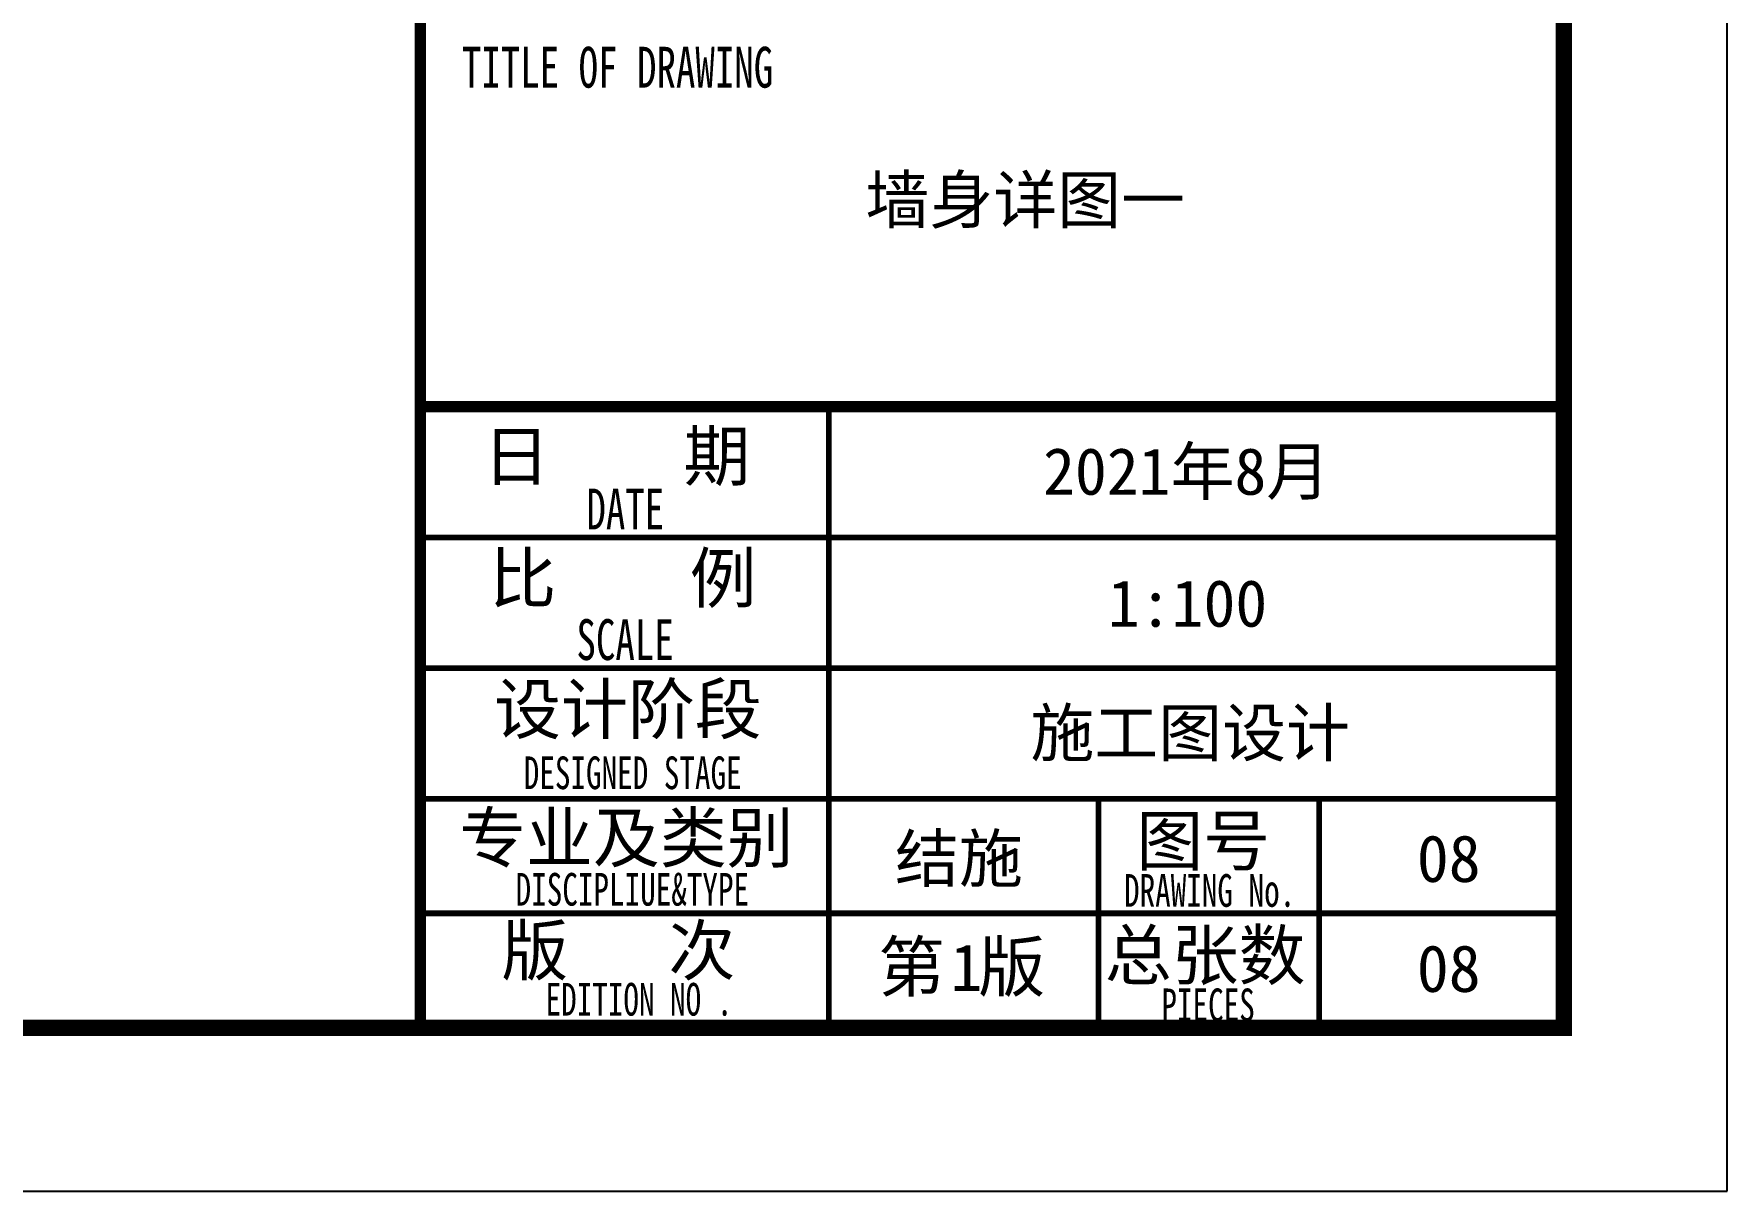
# Model space of a CAD drawing. Extents: x 169490 to 7584583, y -2399407 to 1374371.
# Drawn here: x 3768715 to 3770787, y 631585 to 633001 of the extents above; entities that cross this region are included whole.
import ezdxf

# ---------------------------------------------------------------- set-up
doc = ezdxf.new("R2010")
doc.units = 0
doc.header["$LTSCALE"] = 100
doc.layers.add('图框', color=140, linetype='CONTINUOUS')
doc.layers.add('图签文字', color=147, linetype='CONTINUOUS')
doc.layers.add('图签', color=147, linetype='CONTINUOUS', lineweight=18)
doc.styles.add('宋体', font='')
doc.styles.add('建筑图签-1', font='simhei.ttf', dxfattribs={"width": 0.7})
doc.styles.get('宋体').set_extended_font_data('SimSun')

msp = doc.modelspace()

# ---------------------------------------------------------------- linework, layer by layer
at = {"layer": '图框'}
msp.add_lwpolyline([(3753966.7, 631584.7), (3770786.7, 631584.7), (3770786.7, 643464.7), (3753966.7, 643464.7)], close=True, dxfattribs=at)
at = {"layer": '图框', "const_width": 20}
msp.add_lwpolyline([(3754466.7, 631784.7), (3770586.7, 631784.7), (3770586.7, 643264.7), (3754466.7, 643264.7)], close=True, dxfattribs=at)
at = {"layer": '图框'}
for points, const_width in [([(3769187.6, 631784.7), (3769187.6, 643264.7)], 14), ([(3769187.6, 632544.7), (3770587.6, 632544.7)], 14), ([(3769687.6, 632064.7), (3769687.6, 632544.7)], 7), ([(3769187.6, 632384.7), (3770587.6, 632384.7)], 7), ([(3769187.6, 632224.7), (3770587.6, 632224.7)], 7), ([(3769187.6, 632064.7), (3770587.6, 632064.7)], 7), ([(3769187.6, 632064.7), (3770487.6, 632064.7)], 7), ([(3769687.6, 631784.7), (3769687.6, 632064.7)], 7), ([(3770017.6, 631784.7), (3770017.6, 632064.7)], 7), ([(3770017.6, 631784.7), (3770017.6, 632064.7)], 7), ([(3770017.6, 631784.7), (3770017.6, 632064.7)], 7), ([(3770287.6, 631784.7), (3770287.6, 632064.7)], 7), ([(3769187.6, 631924.7), (3770017.6, 631924.7)], 7), ([(3770017.6, 631924.7), (3770587.6, 631924.7)], 7)]:
    msp.add_lwpolyline(points, dxfattribs=dict(at, const_width=const_width))

# ---------------------------------------------------------------- texts
at = {"layer": '图框', "style": '建筑图签-1', "width": 0.7}
for s, height, p in [('TITLE OF DRAWING', 50, (3769238.5, 632935.2)), ('DATE', 50, (3769390.9, 632394.5)), ('SCALE', 50, (3769378.7, 632234.7)), ('DESIGNED STAGE', 40, (3769314.2, 632076.7)), ('DISCIPLIUE&TYPE', 40, (3769304.2, 631934.1)), ('DRAWING No.', 40, (3770048.7, 631932.7)), ('EDITION NO .', 40, (3769340.9, 631799.5)), ('PIECES', 40, (3770094.4, 631792.7))]:
    msp.add_text(s, height=height, dxfattribs=at).set_placement(p)
at = {"layer": '图签', "color": 3, "style": '宋体'}
for s, p in [('墙身详图一', (3769732.3, 632769.4)), ('08', (3770407, 631963.1)), ('08', (3770407, 631828.5))]:
    msp.add_text(s, height=57.34, dxfattribs=at).set_placement(p)
at = {"layer": '图签', "color": 2, "style": '宋体'}
for s, height, p in [('2021年8月', 57.34, (3769949.6, 632437)), ('1:100', 57.34, (3770028.9, 632275.5)), ('施工图设计', 57.34, (3769934.1, 632117)), ('结施', 57.34, (3769768.5, 631963.2)), ('1', 57.3, (3769836.3, 631829.7))]:
    msp.add_text(s, height=height, dxfattribs=at).set_placement(p)
at = {"layer": '图签文字', "color": 7, "style": '建筑图签-1'}
for s, p in [('日    期', (3769264.4, 632454.4)), ('比    例', (3769272.1, 632305)), ('设计阶段', (3769278, 632144.6)), ('专业及类别', (3769235.2, 631987.3)), ('图号', (3770063.8, 631983.6)), ('版   次 ', (3769286.9, 631849.3)), ('总张数', (3770025.2, 631843.6)), ('第 版', (3769747.8, 631829.4))]:
    msp.add_text(s, height=60, dxfattribs=at).set_placement(p)

doc.saveas('drawing.dxf')
